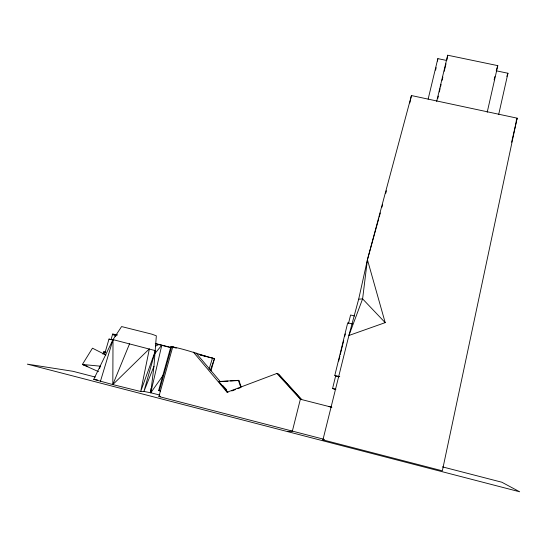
<?xml version="1.0" encoding="UTF-8"?>
<svg xmlns="http://www.w3.org/2000/svg" width="547" height="547" viewBox="0 0 547 547"><rect width="100%" height="100%" fill="white"/><g stroke="black" fill="none" stroke-linecap="round" stroke-linejoin="round"><path stroke-width="0.82" d="M163.457 374.839L150.76 392.794L143.916 391.44L140.695 391.508L112.819 384.589L113.017 339.612L121.591 326.566L151.875 334.176L156.346 335.817L153.96 366.292L150.76 392.794L159.786 395.043M150.938 388.596L150.76 392.794L161.809 345.13L154.945 353.485M367.427 259.709L362.606 298.888L348.897 335.489L322.921 439.87L442.345 470.823L517.113 118.159L411.44 95.554L367.427 259.709L358.668 299.209L348.897 335.489L385.191 322.634L367.427 259.709L378.75 218.67M437.511 61.066L437.86 58.625L446.803 60.491M446.926 59.739L447.685 55.22L497.791 65.64L487.199 112.272M409.799 102.939L411.44 95.554M498.707 114.398L507.951 73.25L496.177 70.795M494.126 79.828L494.871 76.539M511.636 142.234L517.113 118.159L516.115 121.311M436.67 101.462L447.685 55.22M437.737 98.576L438.332 96.094M439.316 91.951L440.103 88.641M440.499 86.987L441.087 84.498M442.072 80.361L442.858 77.045M444.239 71.254L446.01 63.801M428.137 99.13L437.86 58.625M435.576 70.146L436.171 67.657M338.86 376.897L335.612 376.083L334.819 375.392L347.707 322.846L352.603 324.043M338.675 361.027L339.885 356.09M340.289 354.442L343.721 340.439M344.733 336.323L345.335 333.855M335.755 389.56L332.576 388.493L335.612 376.083M348.487 323.557L350.586 315.01L354.6 315.981M379.201 217.029L380.336 212.927M381.922 207.176L382.599 204.715M385.772 193.228L386.449 190.766M160.627 391.119L158.63 390.531L170.89 346.613L174.213 347.4L172.743 346.901L158.904 396.527L323.612 439.2M159.321 390.784L171.608 346.743L172.127 346.921M155.423 350.648L140.695 391.508L149.386 348.822L112.819 384.589L93.735 379.344L113.017 339.612L155.423 350.648L143.916 391.44L153.96 366.292M210.971 370.948L214.472 358.647C200.469 355.003 186.992 349.697 172.743 346.901M103 354.265L103.718 351.824L105.434 352.241M104.504 354.49L109.003 339.078L112.962 340.084M100.422 381.334L113.017 339.612M209.022 369.314L212.503 358.012M496.402 70.057L497.791 65.64M99.561 368.521L100.333 366.182L82.378 364.459L92.47 348.186L105.913 355.003M506.85 76.395L507.951 73.25M210.233 370.586L214.472 358.647L200.448 355.106M112.819 384.589L129.557 343.783M155.498 346.142L159.033 344.432M193.358 352.097L227.073 392.226L276.912 373.437L278.444 374.093L301.759 399.583L300.358 399.242L276.912 373.437M231.778 390.961L235.566 389.532M237.836 388.678L240.106 387.823M322.921 439.87L324.439 439.412M287.654 431.631L292.365 431.104L300.358 399.242L331.879 407.276M358.668 299.209L362.606 298.888L385.191 322.634M227.073 392.226L227.99 392.39L218.848 381.512L238.389 380.336L238.95 380.493L241.138 386.866M221.173 381.553L227.949 381.15M230.485 380.999L238.95 380.493M158.904 396.527L160.586 396.705M115.547 334.702L117.174 334.914M158.63 390.531L159.881 390.695M116.867 334.716L112.648 334.094L111.02 339.673L109.003 339.078M115.526 334.757L117.126 335.017M98.522 371.639L82.378 364.459L84.006 364.733M93.735 379.344L97.749 380.083M226.643 389.84L222.629 385.403M218.848 381.512L219.484 381.656M334.819 375.392L339.755 376.63M176.319 348.131L173.296 347.324M155.245 343.475L170.623 347.359M198.917 354.497L205.419 356.138M155.895 343.858L170.746 347.612M332.576 388.493L335.824 389.314M328.556 406.414L331.557 407.173M103.718 351.824L105.058 352.165M95.26 377.061L72.997 371.304L27.35 364.145L519.65 491.78L501.825 482.222L442.448 466.864M113.92 334.497L112.648 334.094L115.773 336.637M170.89 346.613L172.066 347.017M82.378 364.459L87.828 366.449M278.444 374.093L301.123 399.426M196.031 353.047L220.291 381.635M238.389 380.336L240.865 387.536"/></g></svg>
